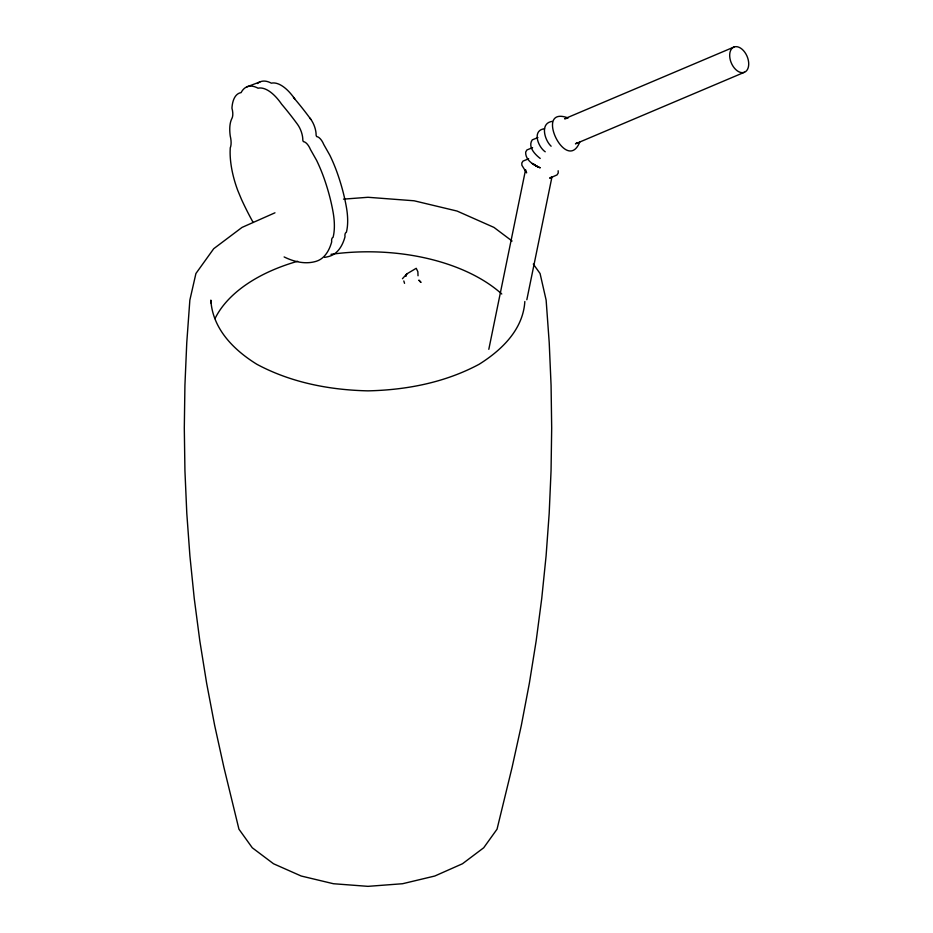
<?xml version="1.0" encoding="UTF-8"?>
<svg xmlns="http://www.w3.org/2000/svg" width="933" height="933" viewBox="0 0 933 933"><rect width="100%" height="100%" fill="white"/><g stroke="black" fill="none" stroke-linecap="round" stroke-linejoin="round"><path stroke-width="1.4" d="M488.81 349.315L525.571 169.713L526.609 172.873L521.874 165.258L521.815 163.007L522.981 161.106L528.661 158.785M526.83 299.75L551.893 177.258M524.836 301.511C523.063 329.652 501.674 350.132 479.119 364.278C444.959 382.588 406.473 390.006 367.999 390.857C329.524 390.006 291.026 382.588 256.867 364.278C233.716 349.98 212.537 328.778 210.846 300.123L210.846 302.922M579.778 141.991C566.436 175.194 532.836 104.729 568.162 117.978M405.913 276.25L406.765 273.929L416.223 268.307L417.867 271.713L418.031 275.771M405.855 275.783L406.765 273.929L402.45 278.722M577.317 142.586L575.451 143.845L744.452 72.261A13.657 8.56 67 0 0 743.438 50.557A13.657 8.56 67 0 0 729.699 56.155A13.657 8.56 67 0 0 744.452 72.261M551.345 177.153L549.665 178.168L557.048 174.914L558.226 173.002L558.156 170.751M274.967 212.806L242.032 227.407L213.715 248.703L195.918 273.509L189.854 300.123L186.763 342.726L184.921 385.376L184.302 428.049L184.932 470.722L186.798 513.372L189.912 555.963L194.251 598.496L199.825 640.924L206.636 683.236L214.66 725.408L223.92 767.404L238.941 829.18L252.283 847.782L273.521 863.76L301.196 876.017L333.419 883.726L367.999 886.35L402.578 883.726L434.801 876.017L462.465 863.76L483.702 847.782L497.044 829.18L512.077 767.404L521.325 725.408L529.361 683.236L536.16 640.924L541.735 598.496L546.085 555.963L549.187 513.372L551.053 470.722L551.683 428.049L551.076 385.376L549.222 342.726L546.132 300.123L540.067 273.509L533.291 264.062M733.933 47.058L564.593 118.794L566.821 118.374M246.744 86.921L260.039 81.882M532.591 147.636L526.912 149.956L525.664 152.091C525.279 160.114 533.641 165.176 540.265 167.823L536.207 166.062M537.921 137.559L532.253 139.868C527.565 146.738 534.936 154.458 540.23 158.447M544.545 128.742C531.728 130.212 538.049 146.924 545.234 151.787M552.336 121.372C539.647 122.969 544.569 140.137 551.123 146.213M343.496 199.137L367.999 197.283L414.1 200.782L457.065 211.056L493.965 227.407L512.077 241.029M535.845 165.701L537.944 166.879L532.23 163.473L535.845 165.701L534.143 164.36M421.016 282.326L418.87 280.133L420.62 282.139M293.475 97.464L294.933 99.166A254.044 113.663 69.3 0 1 310.782 119.284A14.077 6.298 69.3 0 1 316.112 135.227L316.625 136.58A10.834 4.852 69.3 0 1 323.774 144.51L329.885 155.321A78.78 35.244 69.3 0 1 337.501 173.631A103.365 46.253 69.3 0 1 346.365 207.009A51.572 23.08 69.3 0 1 346.365 232.329A7.021 3.137 69.3 0 0 345 236.819A86.501 38.708 69.3 0 1 331.308 255.607L329.559 256.248A157.724 70.57 69.3 0 1 324.544 257.368M309.826 118.071L310.782 119.284M403.814 280.95L404.549 283.34M214.998 318.62A158.983 91.784 0 0 1 297.639 261.275M330.982 254.324A158.983 91.784 0 0 1 501.767 293.988M257.485 83.538A46.86 20.969 69.3 0 1 271.34 83.177A45.204 20.223 69.3 0 1 294.933 99.166M284.133 256.937A157.724 70.57 69.3 0 0 316.264 261.275L318.013 260.634A86.501 38.708 69.3 0 0 331.693 241.857A7.021 3.137 69.3 0 1 333.069 237.355A51.572 23.08 69.3 0 0 333.069 212.036A103.365 46.253 69.3 0 0 324.206 178.658A78.78 35.244 69.3 0 0 316.59 160.348L310.479 149.548A10.834 4.852 69.3 0 0 303.318 141.606L302.817 140.253A14.077 6.298 69.3 0 0 297.487 124.311A254.044 113.663 69.3 0 0 281.638 104.204A45.204 20.223 69.3 0 0 258.044 88.203A46.86 20.969 69.3 0 0 241.099 92.624A39.419 17.634 69.3 0 0 231.944 108.17A13.179 5.901 69.3 0 1 231.944 118.409A33.11 14.811 69.3 0 0 230.241 135.996A17.494 7.826 69.3 0 1 230.241 147.904L230.113 151.647A60.202 26.929 69.3 0 0 237.822 190.6L241.46 199.335A162.692 72.797 69.3 0 0 253.135 222.427"/></g></svg>
